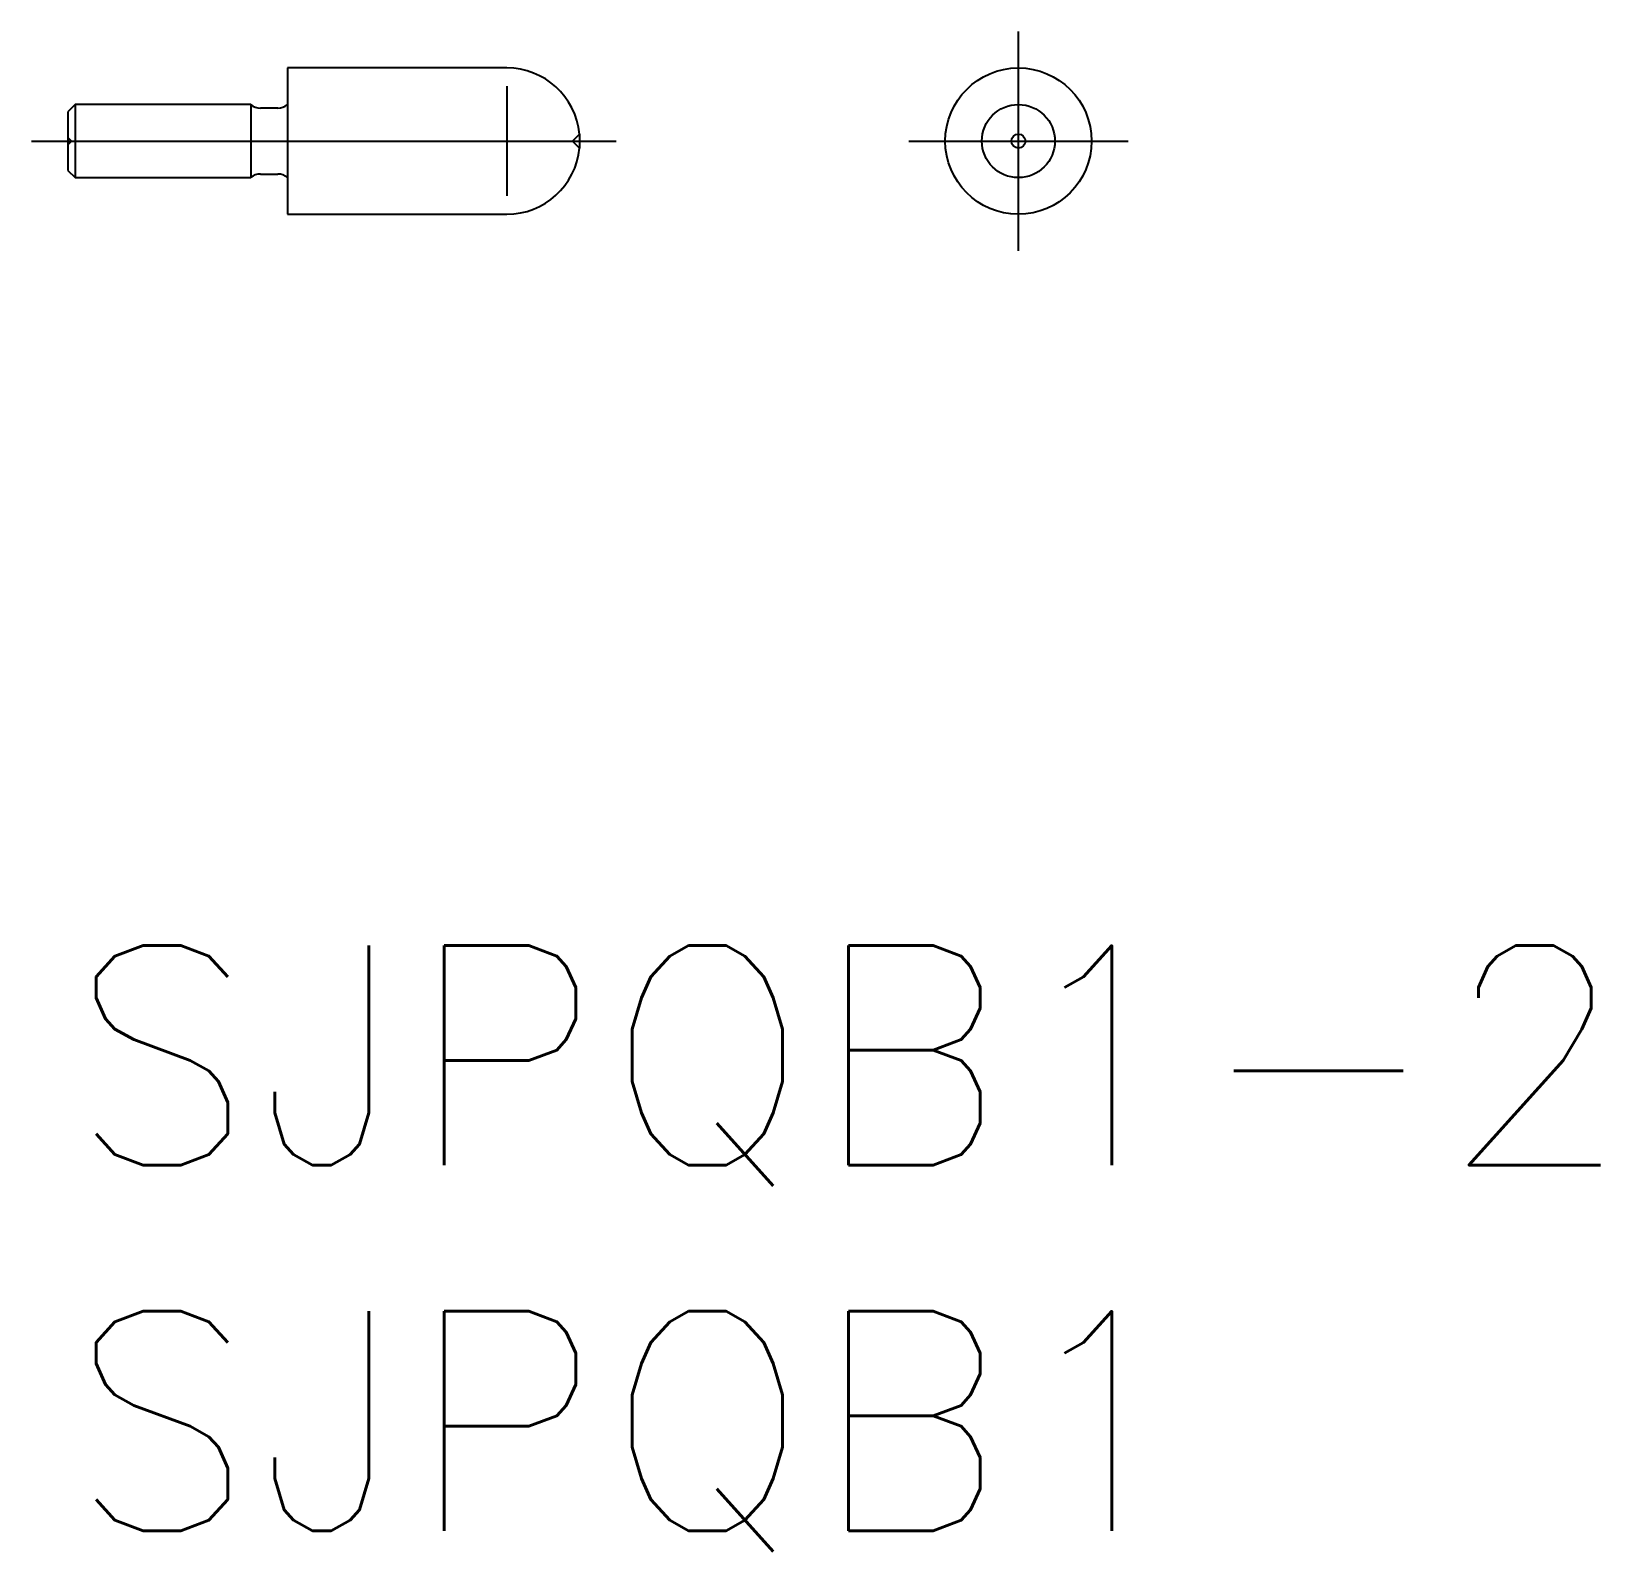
# Model space of a CAD drawing. Extents: x -0.5 to 21, y -8.3 to 12.5.
import ezdxf

# ---------------------------------------------------------------- set-up
doc = ezdxf.new("R2010")
doc.units = 0
doc.header["$LTSCALE"] = 0.5
doc.linetypes.add('CENTER', pattern=[50.8, 31.75, -6.35, 6.35, -6.35])
doc.linetypes.add('DASHED', pattern=[19.05, 12.7, -6.35])
for name, color, linetype in [('MSM_CENTER', 1, 'CENTER'), ('MSM_CONTINUOUS', 7, 'CONTINUOUS'), ('MSM_DASHED', 4, 'DASHED'), ('MSM_NARROW', 5, 'CONTINUOUS'), ('MSM_PART_NUMBER', 7, 'CONTINUOUS')]:
    doc.layers.add(name, color=color, linetype=linetype)
doc.styles.get("Standard").update_dxf_attribs({"font": 'txt.shx', "height": 0.5, "bigfont": 'bigfont.shx'})

# ---------------------------------------------------------------- blocks, each defined once
blk = doc.blocks.new('*U15')
at = {"layer": 'MSM_PART_NUMBER'}
blk.add_text('SJPQB1-2', height=3, dxfattribs=at).set_placement((0, -3))
blk = doc.blocks.new('*U16')
at = {"layer": 'MSM_PART_NUMBER'}
blk.add_text('SJPQB1', height=3, dxfattribs=at).set_placement((0, -8))

msp = doc.modelspace()

# ---------------------------------------------------------------- linework, layer by layer
at = {"layer": 'MSM_CENTER'}
for p, q in [((12.996, 9.5), (12.996, 12.5)), ((-0.5, 11), (7.495, 11)), ((11.496, 11), (14.496, 11))]:
    msp.add_line(p, q, dxfattribs=at)
at = {"layer": 'MSM_CONTINUOUS'}
for p, q in [((6, 12), (3, 12)), ((3, 12), (3, 10)), ((0.1, 11.5), (0, 11.4)), ((0, 11.4), (0, 10.6)), ((2.5, 11.5), (0.1, 11.5)), ((0.1, 11.5), (0.1, 10.5)), ((2.5, 11.5), (2.5, 10.5)), ((2.868, 11.45), (2.632, 11.45)), ((6.995, 11.095), (6.995, 10.905)), ((0, 10.6), (0.1, 10.5)), ((2.632, 10.55), (2.868, 10.55)), ((0.1, 10.5), (2.5, 10.5)), ((3, 10), (6, 10))]:
    msp.add_line(p, q, dxfattribs=at)
for radius in [1, 0.0954]:
    msp.add_circle((12.996, 11), radius, dxfattribs=at)
for centre, radius, start, end in [((6, 11), 1, 5.4764, 90), ((2.632, 11.65), 0.2, 228.5904, 270), ((2.868, 11.65), 0.2, 270, 311.4096), ((6, 11), 1, 270, 354.5236), ((2.632, 10.35), 0.2, 90, 131.4096), ((2.868, 10.35), 0.2, 48.5904, 90)]:
    msp.add_arc(centre, radius, start, end, dxfattribs=at)
at = {"layer": 'MSM_DASHED'}
for p, q in [((0.05, 11), (0, 11.05)), ((0, 10.95), (0.05, 11)), ((6.995, 11.095), (6.9, 11)), ((6.9, 11), (6.995, 10.905))]:
    msp.add_line(p, q, dxfattribs=at)
msp.add_circle((12.996, 11), 0.5, dxfattribs=at)
at = {"layer": 'MSM_NARROW'}
msp.add_line((6, 11.75), (6, 10.25), dxfattribs=at)

# ---------------------------------------------------------------- block references
at = {"layer": 'MSM_CONTINUOUS'}
for name in ['*U15', '*U16']:
    msp.add_blockref(name, (0, 0), dxfattribs=at)

doc.saveas('drawing.dxf')
